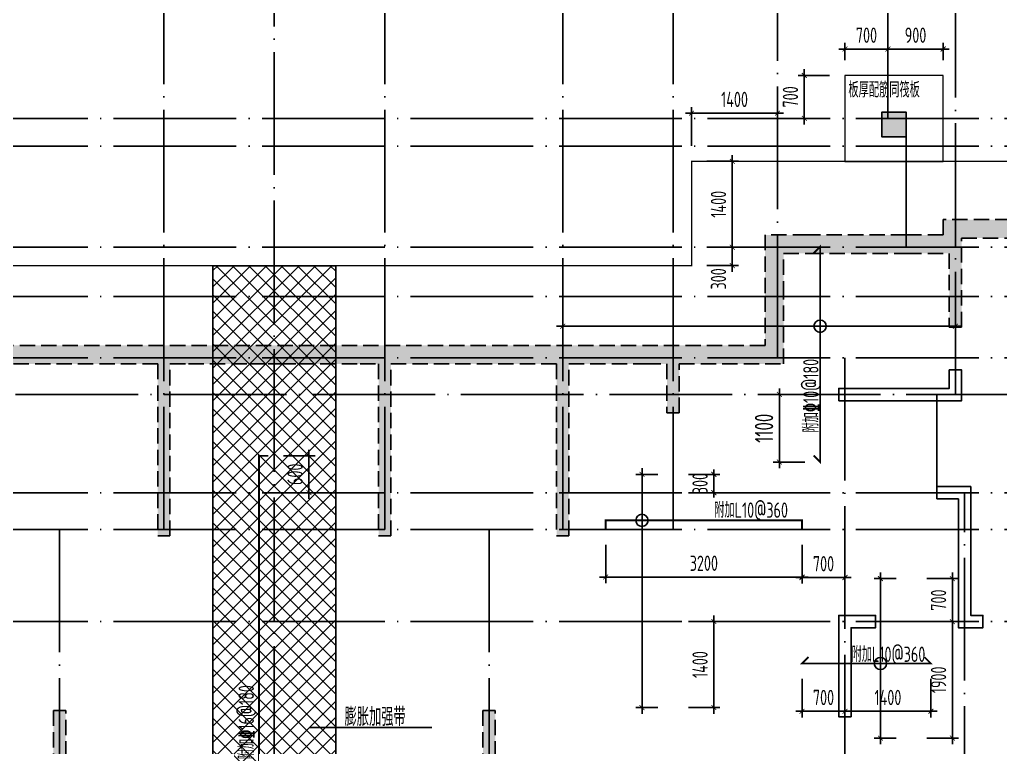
# Model space of a CAD drawing. Extents: x -461650 to 361314, y 245336 to 769729.
# Drawn here: x -190107 to -174122, y 711698 to 723557 of the extents above; entities that cross this region are included whole.
import ezdxf

# ---------------------------------------------------------------- set-up
doc = ezdxf.new("R2010")
doc.units = 0
doc.header["$LTSCALE"] = 1000
doc.linetypes.add('DASH', pattern=[0.35, 0.25, -0.1])
doc.linetypes.add('DOTE', pattern=[2.42, 2, -0.2, 0.02, -0.2])
doc.layers.get('0').update_dxf_attribs({"linetype": 'CONTINUOUS'})
doc.layers.get('DEFPOINTS').update_dxf_attribs({"linetype": 'CONTINUOUS'})
for name, color, linetype in [('A-DOTE', 10, 'DOTE'), ('S-B板配筋', 6, 'CONTINUOUS'), ('S-B板配筋号', 7, 'CONTINUOUS'), ('S-J基础底板', 5, 'CONTINUOUS'), ('S-J基础底板标注', 3, 'CONTINUOUS'), ('S-Q墙填充', 252, 'CONTINUOUS'), ('S-Q墙实线', 6, 'CONTINUOUS'), ('S-Q墙虚线', 6, 'DASH'), ('S-楼板文字', 7, 'CONTINUOUS'), ('S-洞口边线', 7, 'CONTINUOUS'), ('后浇带', 8, 'CONTINUOUS'), ('独立基础', 2, 'CONTINUOUS')]:
    doc.layers.add(name, color=color, linetype=linetype)
doc.layers.add('PUB_HATCH', color=8, linetype='CONTINUOUS', lineweight=9)
doc.styles.add('TSSD_DIMENSION', font='Tssdeng.shx', dxfattribs={"width": 0.7, "bigfont": 'tssdchn.shx'})
doc.styles.add('TSSD_REIN', font='tssdeng.shx', dxfattribs={"width": 0.7, "height": 300, "bigfont": 'tssdchn.shx'})
doc.dimstyles.new('TSSD_100_100$0', dxfattribs={"dimtxt": 300, "dimasz": 80, "dimexe": 100, "dimexo": 250, "dimgap": 100, "dimtad": 1, "dimdec": 0, "dimzin": 0, "dimdsep": 46, "dimtxsty": 'TSSD_DIMENSION', "dimblk": 'ARCHTICK', "dimcen": 0, "dimdle": 100, "dimclrd": 3, "dimclre": 3, "dimclrt": 7, "dimadec": 0, "dimazin": 0, "dimtfac": 1, "dimtdec": 0, "dimtix": 1, "dimtmove": 2, "dimatfit": 3, "dimldrblk": 'ARCHTICK', "dimfxl": 0, "dimtolj": 1, "dimtzin": 0, "dimarcsym": 0})

# ---------------------------------------------------------------- blocks, each defined once
blk = doc.blocks.new('_ArchTick')
at = {"color": 0, "linetype": 'ByBlock', "const_width": 0.15}
blk.add_lwpolyline([(-0.5, -0.5), (0.5, 0.5)], dxfattribs=at)
blk = doc.blocks.new('*D46')
at = {"layer": 'DEFPOINTS', "color": 0}
for p in [(-177319, 722648), (-176655, 722648), (-176655, 721948)]:
    blk.add_point(p, dxfattribs=at)
at = {"layer": 'S-J基础底板标注', "color": 3, "lineweight": -2}
for p, q in [((-177319, 721848), (-177319, 722748)), ((-176905, 722648), (-177419, 722648)), ((-176905, 721948), (-177419, 721948))]:
    blk.add_line(p, q, dxfattribs=at)
at = {"layer": 'S-J基础底板标注', "color": 3, "lineweight": -2, "xscale": 80, "yscale": 80, "zscale": 80}
for p, rotation in [((-177319, 722648), 90), ((-177319, 721948), 270)]:
    blk.add_blockref('_ArchTick', p, dxfattribs=dict(at, rotation=rotation))
at = {"layer": 'S-J基础底板标注', "color": 7, "insert": (-177544, 722298), "char_height": 250, "attachment_point": 5, "rotation": 90, "style": 'TSSD_DIMENSION'}
blk.add_mtext('\\A1;700', dxfattribs=at)
blk = doc.blocks.new('*D67')
at = {"layer": 'DEFPOINTS', "color": 0}
for p in [(-175055, 723078), (-175955, 722648), (-175055, 722648)]:
    blk.add_point(p, dxfattribs=at)
at = {"layer": 'S-J基础底板标注', "color": 3, "lineweight": -2}
for p, q in [((-175955, 722898), (-175955, 723178)), ((-175055, 722898), (-175055, 723178)), ((-176055, 723078), (-174955, 723078))]:
    blk.add_line(p, q, dxfattribs=at)
at = {"layer": 'S-J基础底板标注', "color": 3, "lineweight": -2, "xscale": 80, "yscale": 80, "zscale": 80, "rotation": 180}
blk.add_blockref('_ArchTick', (-175955, 723078), dxfattribs=at)
at = {"layer": 'S-J基础底板标注', "color": 3, "lineweight": -2, "xscale": 80, "yscale": 80, "zscale": 80}
blk.add_blockref('_ArchTick', (-175055, 723078), dxfattribs=at)
at = {"layer": 'S-J基础底板标注', "color": 7, "insert": (-175505, 723303), "char_height": 250, "attachment_point": 5, "style": 'TSSD_DIMENSION'}
blk.add_mtext('\\A1;900', dxfattribs=at)
blk = doc.blocks.new('*D68')
at = {"layer": 'DEFPOINTS', "color": 0}
for p in [(-175955, 723078), (-176655, 722648), (-175955, 722648)]:
    blk.add_point(p, dxfattribs=at)
at = {"layer": 'S-J基础底板标注', "color": 3, "lineweight": -2}
for p, q in [((-176655, 722898), (-176655, 723178)), ((-175955, 722898), (-175955, 723178)), ((-176755, 723078), (-175855, 723078))]:
    blk.add_line(p, q, dxfattribs=at)
at = {"layer": 'S-J基础底板标注', "color": 3, "lineweight": -2, "xscale": 80, "yscale": 80, "zscale": 80, "rotation": 180}
blk.add_blockref('_ArchTick', (-176655, 723078), dxfattribs=at)
at = {"layer": 'S-J基础底板标注', "color": 3, "lineweight": -2, "xscale": 80, "yscale": 80, "zscale": 80}
blk.add_blockref('_ArchTick', (-175955, 723078), dxfattribs=at)
at = {"layer": 'S-J基础底板标注', "color": 7, "insert": (-176305, 723303), "char_height": 250, "attachment_point": 5, "style": 'TSSD_DIMENSION'}
blk.add_mtext('\\A1;700', dxfattribs=at)
blk = doc.blocks.new('20210726.16350016')
at = {"layer": 'A-DOTE'}
for p, q in [((27800, 10900), (27800, 21100)), ((29600, 21100), (29600, 3600)), ((31400, 10900), (31400, 21100)), ((34300, 10900), (34300, 21100)), ((36100, 10900), (36100, 21100)), ((37800, 13700), (37800, 21100)), ((39600, 17600), (39600, 21100)), ((40700, 13100.3), (40700, 21100)), ((55600, 17600), (3600, 17600)), ((39900, 15500), (39900, 17600)), ((55600, 17150), (3600, 17150)), ((55600, 15500), (3600, 15500)), ((55600, 14700), (3600, 14700)), ((55600, 13700), (3600, 13700)), ((38900.2, 13700), (38900, 3600)), ((3600, 13100.3), (55600, 13100.3)), ((40400, 11500), (40400, 13100)), ((55600, 11500), (3600, 11500)), ((40850, 3600), (40850, 11500)), ((55600, 10900), (3600, 10900)), ((26100, 10900), (26100, 3600)), ((33100, 10900), (33100, 3600)), ((55600, 9400), (3600, 9400))]:
    blk.add_line(p, q, dxfattribs=at)
blk = doc.blocks.new('*D162')
at = {"layer": 'DEFPOINTS', "color": 0}
for p in [(-177755, 722032), (-179155, 721248), (-177755, 721248)]:
    blk.add_point(p, dxfattribs=at)
at = {"layer": 'S-J基础底板标注', "color": 3, "lineweight": -2}
for p, q in [((-179255, 722032), (-177655, 722032)), ((-179155, 721498), (-179155, 722132)), ((-177755, 721498), (-177755, 722132))]:
    blk.add_line(p, q, dxfattribs=at)
at = {"layer": 'S-J基础底板标注', "color": 3, "lineweight": -2, "xscale": 80, "yscale": 80, "zscale": 80, "rotation": 180}
blk.add_blockref('_ArchTick', (-179155, 722032), dxfattribs=at)
at = {"layer": 'S-J基础底板标注', "color": 3, "lineweight": -2, "xscale": 80, "yscale": 80, "zscale": 80}
blk.add_blockref('_ArchTick', (-177755, 722032), dxfattribs=at)
at = {"layer": 'S-J基础底板标注', "color": 7, "insert": (-178455, 722257), "char_height": 250, "attachment_point": 5, "style": 'TSSD_DIMENSION'}
blk.add_mtext('\\A1;1400', dxfattribs=at)
blk = doc.blocks.new('*D164')
at = {"layer": 'DEFPOINTS', "color": 0}
for p in [(-179155, 721248), (-178492, 721248), (-179155, 719848)]:
    blk.add_point(p, dxfattribs=at)
at = {"layer": 'S-J基础底板标注', "color": 3, "lineweight": -2}
for p, q in [((-178905, 721248), (-178392, 721248)), ((-178492, 719748), (-178492, 721348)), ((-178905, 719848), (-178392, 719848))]:
    blk.add_line(p, q, dxfattribs=at)
at = {"layer": 'S-J基础底板标注', "color": 3, "lineweight": -2, "xscale": 80, "yscale": 80, "zscale": 80}
for p, rotation in [((-178492, 721248), 90), ((-178492, 719848), 270)]:
    blk.add_blockref('_ArchTick', p, dxfattribs=dict(at, rotation=rotation))
at = {"layer": 'S-J基础底板标注', "color": 7, "insert": (-178717, 720548), "char_height": 250, "attachment_point": 5, "rotation": 90, "style": 'TSSD_DIMENSION'}
blk.add_mtext('\\A1;1400', dxfattribs=at)
blk = doc.blocks.new('A$C028C60F5')
at = {"color": 6}
blk.add_lwpolyline([(400, 0), (0, 0), (0, -400), (400, -400)], close=True, dxfattribs=at)
at = {"layer": 'PUB_HATCH'}
blk.add_solid([(0, -400), (400, -400), (0, 0), (400, 0)], dxfattribs=at)
blk = doc.blocks.new('A$C3EFA6995')
for p in [(9700, 100), (9700, -2400), (15900, -2400)]:
    blk.add_blockref('A$C028C60F5', p)
at = {"xscale": -1}
blk.add_blockref('A$C028C60F5', (16300, 100), dxfattribs=at)
blk = doc.blocks.new('*D1520')
at = {"layer": 'DEFPOINTS', "color": 0}
for p in [(-179155, 719848), (-178492, 719848), (-179155, 719548)]:
    blk.add_point(p, dxfattribs=at)
at = {"layer": 'S-J基础底板标注', "color": 3, "lineweight": -2}
for p, q in [((-178492, 719448), (-178492, 719948)), ((-178905, 719848), (-178392, 719848)), ((-178905, 719548), (-178392, 719548))]:
    blk.add_line(p, q, dxfattribs=at)
at = {"layer": 'S-J基础底板标注', "color": 3, "lineweight": -2, "xscale": 80, "yscale": 80, "zscale": 80}
for p, rotation in [((-178492, 719848), 90), ((-178492, 719548), 270)]:
    blk.add_blockref('_ArchTick', p, dxfattribs=dict(at, rotation=rotation))
at = {"layer": 'S-J基础底板标注', "color": 7, "insert": (-178717, 719332), "char_height": 250, "attachment_point": 5, "rotation": 90, "style": 'TSSD_DIMENSION'}
blk.add_mtext('\\A1;300', dxfattribs=at)
blk = doc.blocks.new('*D1600')
at = {"layer": 'DEFPOINTS', "color": 0, "ltscale": 0.5}
for p in [(-179456, 716147), (-179963, 712347), (-179456, 712347)]:
    blk.add_point(p, dxfattribs=at)
at = {"layer": 'S-J基础底板标注', "color": 3, "lineweight": -2, "ltscale": 0.5}
for p, q in [((-179706, 716147), (-180063, 716147)), ((-179963, 716247), (-179963, 712247)), ((-179706, 712347), (-180063, 712347))]:
    blk.add_line(p, q, dxfattribs=at)
at = {"layer": 'S-J基础底板标注', "color": 3, "lineweight": -2, "ltscale": 0.5, "xscale": 80, "yscale": 80, "zscale": 80}
for p, rotation in [((-179963, 716147), 89.99952721120637), ((-179963, 712347), 269.9995272112064)]:
    blk.add_blockref('_ArchTick', p, dxfattribs=dict(at, rotation=rotation))
blk = doc.blocks.new('*D1570')
at = {"layer": 'DEFPOINTS', "color": 0}
for p in [(-179456, 713748), (-178792, 713748), (-179456, 712347)]:
    blk.add_point(p, dxfattribs=at)
at = {"layer": 'S-J基础底板标注', "color": 3, "lineweight": -2}
for p, q in [((-179206, 713748), (-178692, 713748)), ((-178792, 712247), (-178792, 713848)), ((-179206, 712347), (-178692, 712347))]:
    blk.add_line(p, q, dxfattribs=at)
at = {"layer": 'S-J基础底板标注', "color": 3, "lineweight": -2, "xscale": 80, "yscale": 80, "zscale": 80}
for p, rotation in [((-178792, 713748), 90), ((-178792, 712347), 270)]:
    blk.add_blockref('_ArchTick', p, dxfattribs=dict(at, rotation=rotation))
at = {"layer": 'S-J基础底板标注', "color": 7, "insert": (-179017, 713047), "char_height": 250, "attachment_point": 5, "rotation": 90, "style": 'TSSD_DIMENSION'}
blk.add_mtext('\\A1;1400', dxfattribs=at)
blk = doc.blocks.new('*D1571')
at = {"layer": 'DEFPOINTS', "color": 0}
for p in [(-177355, 715248), (-176655, 715248), (-177355, 714466)]:
    blk.add_point(p, dxfattribs=at)
at = {"layer": 'S-J基础底板标注', "color": 3, "lineweight": -2}
for p, q in [((-177355, 714998), (-177355, 714366)), ((-176655, 714998), (-176655, 714366)), ((-176555, 714466), (-177455, 714466))]:
    blk.add_line(p, q, dxfattribs=at)
at = {"layer": 'S-J基础底板标注', "color": 3, "lineweight": -2, "xscale": 80, "yscale": 80, "zscale": 80, "rotation": 180}
blk.add_blockref('_ArchTick', (-177355, 714466), dxfattribs=at)
at = {"layer": 'S-J基础底板标注', "color": 3, "lineweight": -2, "xscale": 80, "yscale": 80, "zscale": 80}
blk.add_blockref('_ArchTick', (-176655, 714466), dxfattribs=at)
at = {"layer": 'S-J基础底板标注', "color": 7, "insert": (-177005, 714691), "char_height": 250, "attachment_point": 5, "style": 'TSSD_DIMENSION'}
blk.add_mtext('\\A1;700', dxfattribs=at)
blk = doc.blocks.new('*D1575')
at = {"layer": 'DEFPOINTS', "color": 0}
for p in [(-186055, 716448), (-185392, 716448), (-186055, 715848)]:
    blk.add_point(p, dxfattribs=at)
at = {"layer": 'S-J基础底板标注', "color": 3, "lineweight": -2}
for p, q in [((-185805, 716448), (-185292, 716448)), ((-185392, 715748), (-185392, 716548)), ((-185805, 715848), (-185292, 715848))]:
    blk.add_line(p, q, dxfattribs=at)
at = {"layer": 'S-J基础底板标注', "color": 3, "lineweight": -2, "xscale": 80, "yscale": 80, "zscale": 80}
for p, rotation in [((-185392, 716448), 89.99951910154464), ((-185392, 715848), 269.9995191015446)]:
    blk.add_blockref('_ArchTick', p, dxfattribs=dict(at, rotation=rotation))
at = {"layer": 'S-J基础底板标注', "color": 7, "insert": (-185617, 716148), "char_height": 250, "attachment_point": 5, "rotation": 89.9995, "style": 'TSSD_DIMENSION'}
blk.add_mtext('\\A1;600', dxfattribs=at)
blk = doc.blocks.new('*D1604')
at = {"layer": 'DEFPOINTS', "color": 0, "ltscale": 0.5}
for p in [(-174856, 718561), (-181255, 718053), (-174856, 718053)]:
    blk.add_point(p, dxfattribs=at)
at = {"layer": 'S-J基础底板标注', "color": 3, "lineweight": -2, "ltscale": 0.5}
for p, q in [((-181255, 718303), (-181255, 718661)), ((-174856, 718303), (-174856, 718661)), ((-181355, 718561), (-174756, 718561))]:
    blk.add_line(p, q, dxfattribs=at)
at = {"layer": 'S-J基础底板标注', "color": 3, "lineweight": -2, "ltscale": 0.5, "xscale": 80, "yscale": 80, "zscale": 80, "rotation": 180}
blk.add_blockref('_ArchTick', (-181255, 718561), dxfattribs=at)
at = {"layer": 'S-J基础底板标注', "color": 3, "lineweight": -2, "ltscale": 0.5, "xscale": 80, "yscale": 80, "zscale": 80}
blk.add_blockref('_ArchTick', (-174856, 718561), dxfattribs=at)
blk = doc.blocks.new('*D1581')
at = {"layer": 'DEFPOINTS', "color": 0}
for p in [(-180555, 715248), (-177355, 715248), (-180555, 714473)]:
    blk.add_point(p, dxfattribs=at)
at = {"layer": 'S-J基础底板标注', "color": 3, "lineweight": -2}
for p, q in [((-180555, 714998), (-180555, 714373)), ((-177355, 714998), (-177355, 714373)), ((-177255, 714473), (-180655, 714473))]:
    blk.add_line(p, q, dxfattribs=at)
at = {"layer": 'S-J基础底板标注', "color": 3, "lineweight": -2, "xscale": 80, "yscale": 80, "zscale": 80}
for p, rotation in [((-180555, 714473), 179.9999813785341), ((-177355, 714473), 359.9999813785342)]:
    blk.add_blockref('_ArchTick', p, dxfattribs=dict(at, rotation=rotation))
at = {"layer": 'S-J基础底板标注', "color": 7, "insert": (-178955, 714698), "char_height": 250, "attachment_point": 5, "rotation": 360, "style": 'TSSD_DIMENSION'}
blk.add_mtext('\\A1;3200', dxfattribs=at)
blk = doc.blocks.new('*D1589')
at = {"layer": 'DEFPOINTS', "color": 0, "ltscale": 0.5}
for p in [(-175569, 714448), (-176077, 711848), (-175569, 711848)]:
    blk.add_point(p, dxfattribs=at)
at = {"layer": 'S-J基础底板标注', "color": 3, "lineweight": -2, "ltscale": 0.5}
for p, q in [((-176077, 714548), (-176077, 711748)), ((-175819, 714448), (-176177, 714448)), ((-175819, 711848), (-176177, 711848))]:
    blk.add_line(p, q, dxfattribs=at)
at = {"layer": 'S-J基础底板标注', "color": 3, "lineweight": -2, "ltscale": 0.5, "xscale": 80, "yscale": 80, "zscale": 80}
for p, rotation in [((-176077, 714448), 90), ((-176077, 711848), 270)]:
    blk.add_blockref('_ArchTick', p, dxfattribs=dict(at, rotation=rotation))
blk = doc.blocks.new('*D1533')
at = {"layer": 'DEFPOINTS', "color": 0}
for p in [(-175569, 714448), (-174905, 714448), (-175569, 713748)]:
    blk.add_point(p, dxfattribs=at)
at = {"layer": 'S-J基础底板标注', "color": 3, "lineweight": -2}
for p, q in [((-174905, 713648), (-174905, 714548)), ((-175319, 714448), (-174805, 714448)), ((-175319, 713748), (-174805, 713748))]:
    blk.add_line(p, q, dxfattribs=at)
at = {"layer": 'S-J基础底板标注', "color": 3, "lineweight": -2, "xscale": 80, "yscale": 80, "zscale": 80}
for p, rotation in [((-174905, 714448), 90), ((-174905, 713748), 270)]:
    blk.add_blockref('_ArchTick', p, dxfattribs=dict(at, rotation=rotation))
at = {"layer": 'S-J基础底板标注', "color": 7, "insert": (-175130, 714098), "char_height": 250, "attachment_point": 5, "rotation": 90, "style": 'TSSD_DIMENSION'}
blk.add_mtext('\\A1;700', dxfattribs=at)
blk = doc.blocks.new('*D1534')
at = {"layer": 'DEFPOINTS', "color": 0}
for p in [(-175569, 713748), (-174905, 713748), (-175569, 711848)]:
    blk.add_point(p, dxfattribs=at)
at = {"layer": 'S-J基础底板标注', "color": 3, "lineweight": -2}
for p, q in [((-175319, 713748), (-174805, 713748)), ((-174905, 711748), (-174905, 713848)), ((-175319, 711848), (-174805, 711848))]:
    blk.add_line(p, q, dxfattribs=at)
at = {"layer": 'S-J基础底板标注', "color": 3, "lineweight": -2, "xscale": 80, "yscale": 80, "zscale": 80}
for p, rotation in [((-174905, 713748), 90), ((-174905, 711848), 270)]:
    blk.add_blockref('_ArchTick', p, dxfattribs=dict(at, rotation=rotation))
at = {"layer": 'S-J基础底板标注', "color": 7, "insert": (-175130, 712798), "char_height": 250, "attachment_point": 5, "rotation": 90, "style": 'TSSD_DIMENSION'}
blk.add_mtext('\\A1;1900', dxfattribs=at)
blk = doc.blocks.new('*D1535')
at = {"layer": 'DEFPOINTS', "color": 0}
for p in [(-177355, 713065), (-176655, 713065), (-177355, 712286)]:
    blk.add_point(p, dxfattribs=at)
at = {"layer": 'S-J基础底板标注', "color": 3, "lineweight": -2}
for p, q in [((-177355, 712815), (-177355, 712186)), ((-176655, 712815), (-176655, 712186)), ((-176555, 712286), (-177455, 712286))]:
    blk.add_line(p, q, dxfattribs=at)
at = {"layer": 'S-J基础底板标注', "color": 3, "lineweight": -2, "xscale": 80, "yscale": 80, "zscale": 80, "rotation": 180}
blk.add_blockref('_ArchTick', (-177355, 712286), dxfattribs=at)
at = {"layer": 'S-J基础底板标注', "color": 3, "lineweight": -2, "xscale": 80, "yscale": 80, "zscale": 80}
blk.add_blockref('_ArchTick', (-176655, 712286), dxfattribs=at)
at = {"layer": 'S-J基础底板标注', "color": 7, "insert": (-177005, 712511), "char_height": 250, "attachment_point": 5, "style": 'TSSD_DIMENSION'}
blk.add_mtext('\\A1;700', dxfattribs=at)
blk = doc.blocks.new('*D1540')
at = {"layer": 'DEFPOINTS', "color": 0}
for p in [(-176655, 713065), (-175255, 713065), (-176655, 712286)]:
    blk.add_point(p, dxfattribs=at)
at = {"layer": 'S-J基础底板标注', "color": 3, "lineweight": -2}
for p, q in [((-176655, 712815), (-176655, 712186)), ((-175255, 712815), (-175255, 712186)), ((-175155, 712286), (-176755, 712286))]:
    blk.add_line(p, q, dxfattribs=at)
at = {"layer": 'S-J基础底板标注', "color": 3, "lineweight": -2, "xscale": 80, "yscale": 80, "zscale": 80, "rotation": 180}
blk.add_blockref('_ArchTick', (-176655, 712286), dxfattribs=at)
at = {"layer": 'S-J基础底板标注', "color": 3, "lineweight": -2, "xscale": 80, "yscale": 80, "zscale": 80}
blk.add_blockref('_ArchTick', (-175255, 712286), dxfattribs=at)
at = {"layer": 'S-J基础底板标注', "color": 7, "insert": (-175955, 712511), "char_height": 250, "attachment_point": 5, "style": 'TSSD_DIMENSION'}
blk.add_mtext('\\A1;1400', dxfattribs=at)
blk = doc.blocks.new('*D1544')
at = {"layer": 'DEFPOINTS', "color": 0}
for p in [(-177724, 717448), (-177060, 717448), (-177060, 716348)]:
    blk.add_point(p, dxfattribs=at)
at = {"layer": 'S-J基础底板标注', "color": 3, "lineweight": -2}
for p, q in [((-177724, 716248), (-177724, 717548)), ((-177310, 717448), (-177824, 717448)), ((-177310, 716348), (-177824, 716348))]:
    blk.add_line(p, q, dxfattribs=at)
at = {"layer": 'S-J基础底板标注', "color": 3, "lineweight": -2, "xscale": 80, "yscale": 80, "zscale": 80}
for p, rotation in [((-177724, 717448), 90), ((-177724, 716348), 270)]:
    blk.add_blockref('_ArchTick', p, dxfattribs=dict(at, rotation=rotation))
at = {"layer": 'S-J基础底板标注', "color": 7, "insert": (-177974, 716898), "char_height": 300, "attachment_point": 5, "rotation": 90, "style": 'TSSD_DIMENSION'}
blk.add_mtext('\\A1;1100', dxfattribs=at)
blk = doc.blocks.new('*D1554')
at = {"layer": 'DEFPOINTS', "color": 0}
for p in [(-179455, 716147), (-178792, 716147), (-179455, 715848)]:
    blk.add_point(p, dxfattribs=at)
at = {"layer": 'S-J基础底板标注', "color": 3, "lineweight": -2}
for p, q in [((-179205, 716147), (-178692, 716147)), ((-178792, 716147), (-178792, 716227)), ((-178792, 715848), (-178792, 716147)), ((-179205, 715848), (-178692, 715848)), ((-178792, 715848), (-178792, 715768))]:
    blk.add_line(p, q, dxfattribs=at)
at = {"layer": 'S-J基础底板标注', "color": 3, "lineweight": -2, "xscale": 80, "yscale": 80, "zscale": 80}
for p, rotation in [((-178792, 716147), 270), ((-178792, 715848), 90)]:
    blk.add_blockref('_ArchTick', p, dxfattribs=dict(at, rotation=rotation))
at = {"layer": 'S-J基础底板标注', "color": 7, "insert": (-179017, 715997), "char_height": 250, "attachment_point": 5, "rotation": 90, "style": 'TSSD_DIMENSION'}
blk.add_mtext('\\A1;300', dxfattribs=at)
blk = doc.blocks.new('20210824.17211196')
at = {"layer": 'S-Q墙填充', "ltscale": 0.5}
h = blk.add_hatch(dxfattribs=at)
h.set_pattern_fill('ARMORED', color=252, scale=30, style=0)
h.set_pattern_definition([(50, (48278.55, 29260.87), (215.17805, -18.82564), [22.5, -247.5]), (355, (48278.55, 29260.87), (-41.6254, 225.65764), [18, -198]), (100.4514, (48296.48, 29259.3), (173.5528, 206.83186), [19.12206, -210.34263]), (46.1842, (48278.55, 29320.87), (320.1723, -49.6557), [33.75, -371.25]), (96.6356, (48305.23, 29316.73), (280.3988, 292.2354), [28.6831, -315.5139]), (351.1842, (48278.55, 29320.87), (280.3986, 292.2356), [27, -297]), (21, (48308.55, 29305.87), (179.07212, -120.78567), [22.5, -247.5]), (326, (48308.55, 29305.87), (72.9946, 217.545), [18, -198]), (71.4514, (48323.47, 29295.8), (252.0668, 96.75915), [19.12206, -210.34263]), (37.5, (48278.55, 29260.87), (3.647957, 99.868156), [0, -195.6, 0, -201, 0, -198.75]), (7.5, (48278.55, 29260.87), (78.92086, 118.32351), [0, -114.6, 0, -191.1, 0, -75.75]), (327.5, (48211.65, 29260.87), (160.14673, -6.76646), [0, -75, 0, -234, 0, -310.5]), (317.5, (48181.65, 29260.87), (174.95585, 30.0315), [0, -97.5, 0, -155.4, 0, -220.5]), (45, (48278.55, 29260.87), (-106.06602, 106.06602), [])])
h.paths.add_polyline_path([(147542, 66729), (145942, 66729), (145542, 66729), (142642, 66729), (142192, 66729), (141292, 66729), (140842, 66729), (139342, 66729), (139342, 67529), (139342, 68529), (138692, 68529), (137042, 68529), (136442, 68529), (136442, 68779), (133242, 68779), (133242, 68529), (132642, 68529), (131042, 68529), (130342, 68529), (130342, 67529), (130342, 66729), (117642, 66729), (117192, 66729), (116292, 66729), (115842, 66729), (114342, 66729), (114342, 67529), (114342, 68529), (113692, 68529), (112042, 68529), (111442, 68529), (111442, 68779), (108242, 68779), (108242, 68529), (107642, 68529), (106042, 68529), (105342, 68529), (105342, 67529), (105342, 66729), (97142, 66729), (97142, 63729), (97142, 61129), (97142, 59029), (99942, 59029), (106442, 59029), (106442, 57829), (107492, 57829), (109842, 57829), (112192, 57829), (113242, 57829), (113242, 59029), (118842, 59029), (119742, 59029), (122342, 59029), (124942, 59029), (125842, 59029), (131442, 59029), (131442, 57829), (132492, 57829), (134842, 57829), (137192, 57829), (138242, 57829), (138242, 59029), (143842, 59029), (144742, 59029), (147542, 59029)])
h.paths.add_polyline_path([(100942, 59329), (100942, 60779), (100742, 60779), (100742, 59329), (99942, 59329), (97442, 59329), (97442, 61129), (97442, 63629), (98142, 63629), (98142, 63829), (97442, 63829), (97442, 66429), (97842, 66429), (98742, 66429), (99042, 66429), (99042, 65779), (99242, 65779), (99242, 66429), (101942, 66429), (101942, 63629), (102142, 63629), (102142, 66429), (102492, 66429), (103392, 66429), (103742, 66429), (103742, 65629), (103942, 65629), (103942, 66429), (105642, 66429), (105642, 67529), (105642, 68229), (106042, 68229), (107642, 68229), (108342, 68229), (108342, 67029), (108542, 67029), (108542, 68329), (108542, 68479), (111142, 68479), (111142, 68329), (111142, 67029), (111342, 67029), (111342, 68229), (112042, 68229), (113692, 68229), (114042, 68229), (114042, 67529), (114042, 66429), (115742, 66429), (115742, 65629), (115942, 65629), (115942, 66429), (116292, 66429), (117192, 66429), (117542, 66429), (117542, 63629), (117742, 63629), (117742, 66429), (120442, 66429), (120442, 63629), (120642, 63629), (120642, 66429), (120942, 66429), (121942, 66429), (122242, 66429), (122242, 66429), (122442, 66429), (122442, 66429), (122742, 66429), (123742, 66429), (124042, 66429), (124042, 63629), (124242, 63629), (124242, 66429), (126942, 66429), (126942, 63629), (127142, 63629), (127142, 66429), (127492, 66429), (128392, 66429), (128742, 66429), (128742, 65629), (128942, 65629), (128942, 66429), (130642, 66429), (130642, 67529), (130642, 68229), (131042, 68229), (132642, 68229), (133342, 68229), (133342, 67029), (133542, 67029), (133542, 68479), (136142, 68479), (136142, 67029), (136342, 67029), (136342, 68229), (137042, 68229), (138692, 68229), (139042, 68229), (139042, 67529), (139042, 66429), (140742, 66429), (140742, 65629), (140942, 65629), (140942, 66429), (141292, 66429), (142192, 66429), (142542, 66429), (142542, 63629), (142742, 63629), (142742, 66429), (145442, 66429), (145442, 65779), (145642, 65779), (145642, 66429), (145942, 66429), (146842, 66429), (147242, 66429), (147242, 63829), (146542, 63829), (146542, 63629), (147242, 63629), (147242, 61129), (147242, 59329), (144742, 59329), (143942, 59329), (143942, 60779), (143742, 60779), (143742, 59329), (138242, 59329), (138242, 59579), (137942, 59579), (137942, 59229), (137942, 58129), (137192, 58129), (134842, 58129), (132492, 58129), (131742, 58129), (131742, 59229), (131742, 59579), (131442, 59579), (131442, 59329), (125942, 59329), (125942, 60779), (125742, 60779), (125742, 59329), (124942, 59329), (122342, 59329), (119742, 59329), (118942, 59329), (118942, 60779), (118742, 60779), (118742, 59329), (113242, 59329), (113242, 59579), (112942, 59579), (112942, 59229), (112942, 58129), (112192, 58129), (109842, 58129), (107492, 58129), (106742, 58129), (106742, 59229), (106742, 59579), (106442, 59579), (106442, 59329)], flags=16)
at = {"layer": 'S-Q墙实线'}
for points in [[(131542, 65829), (133142, 65829), (133542, 65829), (133542, 66329), (133342, 66329), (133342, 66029), (133142, 66029), (131542, 66029)], [(133142, 64229), (133492, 64229), (133492, 62129), (133892, 62129), (133892, 62329), (133692, 62329), (133692, 64429), (133142, 64429)], [(131742, 60679), (131742, 62129), (132142, 62129), (132142, 62329), (131542, 62329), (131542, 60679)]]:
    blk.add_lwpolyline(points, close=True, dxfattribs=at)
at = {"layer": 'S-Q墙虚线', "linetype": 'ByBlock'}
blk.add_lwpolyline([(132642, 70529), (132242, 70529), (132242, 70129), (132642, 70129)], close=True, dxfattribs=at)
at = {"layer": 'S-Q墙虚线', "color": 6}
for points in [[(136442, 68779), (133242, 68779), (133242, 68529), (132642, 68529), (131042, 68529), (130342, 68529), (130342, 67529), (130342, 66729), (117642, 66729)], [(117742, 66429), (120442, 66429), (120442, 63629), (120642, 63629), (120642, 66429), (120942, 66429), (121942, 66429), (122242, 66429), (122242, 66429), (122442, 66429), (122442, 66429), (122742, 66429), (123742, 66429), (124042, 66429), (124042, 63629), (124242, 63629), (124242, 66429), (126942, 66429), (126942, 63629), (127142, 63629), (127142, 66429), (127492, 66429), (128392, 66429), (128742, 66429), (128742, 65629), (128942, 65629), (128942, 66429), (130642, 66429), (130642, 67529), (130642, 68229), (131042, 68229), (132642, 68229), (133342, 68229), (133342, 67029), (133542, 67029), (133542, 68479), (136142, 68479)], [(134842, 58129), (132492, 58129), (131742, 58129), (131742, 59229), (131742, 59579), (131442, 59579), (131442, 59329), (125942, 59329), (125942, 60779), (125742, 60779), (125742, 59329), (124942, 59329), (122342, 59329), (119742, 59329), (118942, 59329), (118942, 60779), (118742, 60779), (118742, 59329), (113242, 59329)]]:
    blk.add_lwpolyline(points, dxfattribs=at)

msp = doc.modelspace()

# ---------------------------------------------------------------- hatches: boundary and pattern name
at = {"layer": '后浇带'}
h = msp.add_hatch(dxfattribs=at)
h.set_pattern_fill('ANSI37', color=144, scale=1500, angle=90, style=0)
h.set_pattern_definition([(135, (-1287191.86, -483651.8), (-132.582521, -132.582521), []), (225, (-1287191.86, -483651.8), (132.582521, -132.582521), [])])
h.paths.add_polyline_path([(-186955.45, 709547.6), (-186955.45, 719547.52), (-184955.45, 719547.52), (-184955.45, 709547.6)])

# ---------------------------------------------------------------- linework, layer by layer
at = {"layer": 'S-B板配筋', "const_width": 30}
for points in [[(-177166.48, 716453.59), (-177060.41, 716347.52), (-177060.41, 719857.63), (-177166.48, 719751.56)], [(-186055.46, 716447.79), (-186205.46, 716447.79), (-186205.55, 710747.52), (-186055.55, 710747.52)], [(-177354.8, 715247.52), (-177354.8, 715397.52), (-180555.42, 715397.52), (-180555.42, 715247.52)], [(-175361.51, 713170.69), (-175255.44, 713064.63), (-177355.39, 713064.62), (-177249.32, 713170.69)]]:
    msp.add_lwpolyline(points, dxfattribs=at)
at = {"layer": 'S-J基础底板', "const_width": 20}
msp.add_lwpolyline([(-203055.49, 708147.52), (-193855.42, 708147.52), (-193855.46, 709547.43), (-178055.46, 709547.78), (-178055.46, 708147.52), (-168855.47, 708147.51), (-168855.46, 709347.52), (-159955.46, 709347.52), (-159955.43, 719447.52), (-167755.45, 719447.52), (-167755.45, 721247.52), (-179155.45, 721247.52), (-179155.45, 719547.52), (-192755.45, 719547.52), (-192755.45, 721247.52), (-204155.45, 721247.52), (-204155.45, 719447.52), (-211955.45, 719447.52), (-211955.46, 709347.61), (-203055.45, 709347.43)], close=True, dxfattribs=at)
at = {"layer": 'S-J基础底板标注', "color": 2, "ltscale": 0.5}
for centre in [(-177060.41, 718560.87), (-179963.26, 715397.52), (-176077.34, 713064.63)]:
    msp.add_circle(centre, 100, dxfattribs=at)
at = {"layer": 'S-Q墙虚线', "linetype": 'ByBlock'}
msp.add_lwpolyline([(-175655.47, 722047.52), (-176055.47, 722047.52), (-176055.47, 721647.52), (-175655.47, 721647.52)], close=True, dxfattribs=at)
at = {"layer": 'S-洞口边线'}
msp.add_line((-185383.18, 712020.38), (-183387.5, 712020.38), dxfattribs=at)
at = {"layer": '后浇带', "color": 144}
msp.add_lwpolyline([(-186955.45, 709547.6), (-186955.45, 719547.52), (-184955.45, 719547.52), (-184955.45, 709547.6)], close=True, dxfattribs=at)
at = {"layer": '独立基础', "lineweight": 18}
msp.add_lwpolyline([(-175055.47, 722647.52), (-176655.47, 722647.52), (-176655.47, 721247.52), (-175055.47, 721247.52)], close=True, dxfattribs=at)

# ---------------------------------------------------------------- block references
at = {"xscale": -1}
msp.add_blockref('A$C3EFA6995', (-159755.45, 724447.52), dxfattribs=at)
at = {"layer": 'A-DOTE'}
msp.add_blockref('20210726.16350016', (-215555.45, 704347.47), dxfattribs=at)
at = {"layer": 'S-Q墙实线'}
msp.add_blockref('20210824.17211196', (-308297.76, 651518.54), dxfattribs=at)

# ---------------------------------------------------------------- texts
at = {"layer": 'S-B板配筋号', "color": 1, "style": 'TSSD_REIN', "width": 0.7}
for s, p in [('板厚配筋同筏板', (-176598.84, 722289.13)), ('附加L10@360', (-178785.54, 715439.36)), ('附加L10@360', (-176547.19, 713089.89))]:
    msp.add_text(s, height=250, dxfattribs=at).set_placement(p)
for s, p in [('附加%%13210@180', (-177085.8, 716827.06)), ('附加%%13216@180', (-186287.46, 711504.07))]:
    msp.add_text(s, height=250, rotation=90, dxfattribs=at).set_placement(p)
at = {"layer": 'S-楼板文字', "style": 'TSSD_REIN', "width": 0.7}
msp.add_text('膨胀加强带', height=300, dxfattribs=at).set_placement((-184811.06, 712045.47))

# ---------------------------------------------------------------- dimensions: what is measured, and where the dimension line sits
at = {"layer": 'S-J基础底板标注'}
for p1, p2, distance, override, picture, middle in [((-176655.47, 722647.52), (-175955.45, 722647.52), 430.25, {"dimtxt": 250}, '*D68', (-176305.46, 723302.77)), ((-175955.45, 722647.52), (-175055.47, 722647.52), 430.25, {"dimtxt": 250}, '*D67', (-175505.46, 723302.77)), ((-176655.47, 721947.52), (-176655.47, 722647.52), 663.65, {"dimtxt": 250}, '*D46', (-177544.12, 722297.52)), ((-179155.45, 721247.52), (-177755.45, 721247.52), 784.07, {"dimtxt": 250}, '*D162', (-178455.45, 722256.6)), ((-179155.45, 719847.52), (-179155.45, 721247.52), -663.65, {"dimtxt": 250}, '*D164', (-178716.8, 720547.52)), ((-177060.41, 716347.52), (-177060.41, 717447.79), 663.65, {"dimlfac": -1}, '*D1544', (-177974.06, 716897.66)), ((-186055.47, 715847.52), (-186055.46, 716447.75), -663.65, {"dimtxt": 250}, '*D1575', (-185616.81, 716147.63)), ((-179455.45, 715847.52), (-179455.45, 716147.04), -663.65, {"dimtxt": 250}, '*D1554', (-179016.8, 715997.28)), ((-177355.17, 715247.52), (-180555.42, 715247.52), 774.46, {"dimtxt": 250}, '*D1581', (-178955.3, 714698.06)), ((-176655.3, 715247.52), (-177355.17, 715247.52), 781.06, {"dimtxt": 250}, '*D1571', (-177005.23, 714691.46)), ((-175569.11, 713747.56), (-175569.11, 714447.78), -663.65, {"dimtxt": 250}, '*D1533', (-175130.45, 714097.67)), ((-179455.54, 712347.4), (-179455.54, 713747.52), -663.65, {"dimtxt": 250}, '*D1570', (-179016.89, 713047.46)), ((-175569.1, 711847.86), (-175569.11, 713747.56), -663.65, {"dimtxt": 250}, '*D1534', (-175130.45, 712797.71)), ((-176655.38, 713064.62), (-177355.39, 713064.62), 778.4, {"dimtxt": 250}, '*D1535', (-177005.38, 712511.22)), ((-175255.44, 713064.62), (-176655.38, 713064.62), 778.4, {"dimtxt": 250}, '*D1540', (-175955.41, 712511.22))]:
    dim = msp.add_aligned_dim(p1=p1, p2=p2, distance=distance, dimstyle='TSSD_100_100$0', override=override, dxfattribs=at)
    dim.commit()
    dim.dimension.update_dxf_attribs({"geometry": picture, "text_midpoint": middle})
dim = msp.add_linear_dim(base=(-178491.8, 719847.52), p1=(-179155.45, 719547.52), p2=(-179155.45, 719847.52), angle=90, dimstyle='TSSD_100_100$0', override={"dimtxt": 250}, dxfattribs=at)
dim.commit()
dim.dimension.update_dxf_attribs({"geometry": '*D1520', "text_midpoint": (-178716.8, 719332.46), "dimtype": 161})
at = {"layer": 'S-J基础底板标注', "color": 2, "ltscale": 0.5}
for p1, p2, distance, picture, middle in [((-181255.45, 718052.65), (-174855.5, 718052.65), 508.22, '*D1604', (-178055.48, 718560.87)), ((-179455.51, 716147.04), (-179455.54, 712347.4), -507.94, '*D1600', (-179963.46, 714247.22)), ((-175569.11, 714447.78), (-175569.1, 711847.86), -507.98, '*D1589', (-176077.08, 713147.82))]:
    dim = msp.add_aligned_dim(p1=p1, p2=p2, distance=distance, text=' ', dimstyle='TSSD_100_100$0', dxfattribs=at)
    dim.commit()
    dim.dimension.update_dxf_attribs({"geometry": picture, "text_midpoint": middle})

doc.saveas('drawing.dxf')
